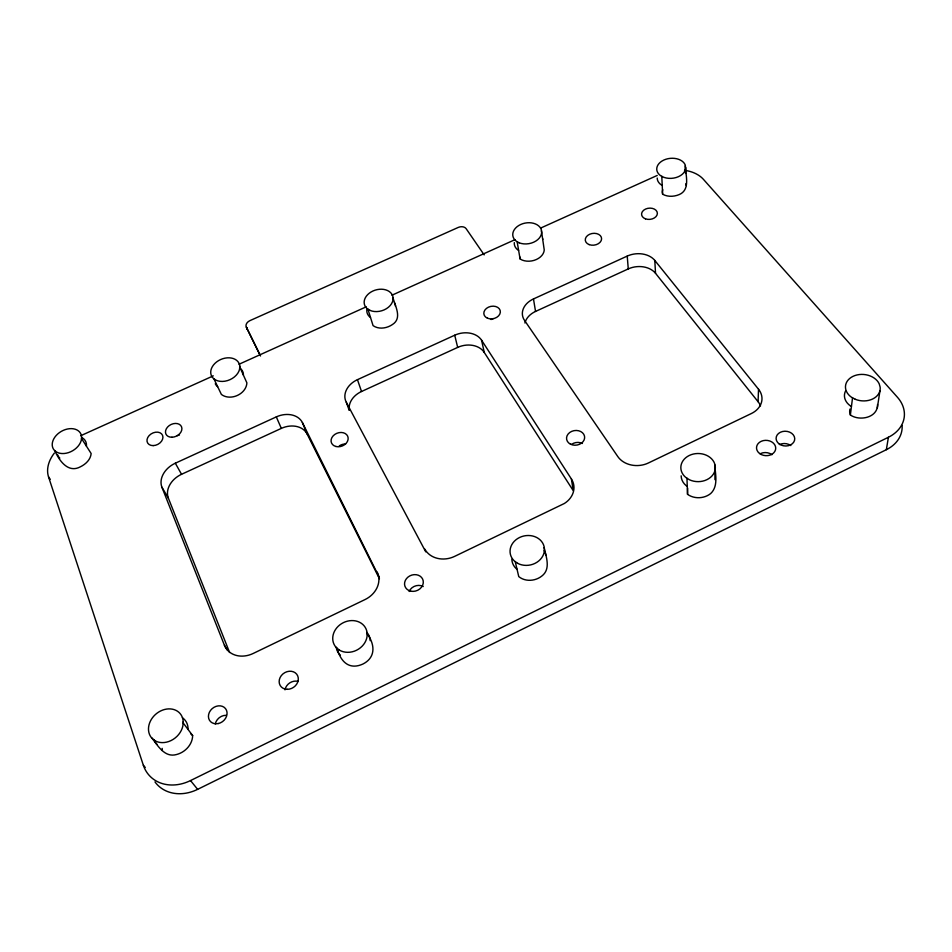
<?xml version="1.0" encoding="UTF-8"?>
<svg xmlns="http://www.w3.org/2000/svg" width="952" height="952" viewBox="0 0 952 952"><rect width="100%" height="100%" fill="white"/><g stroke="black" fill="none" stroke-linecap="round" stroke-linejoin="round"><path stroke-width="1.43" d="M760.505 405.873A22.229 17.493 0.8 0 0 758.078 401.72L758.518 389.225L654.798 260.431A20.385 14.958 -5.9 0 0 627.237 256.088L533.477 298.94A20.42 15.375 -9.7 0 0 524.469 320.3L617.788 456.555A22.443 18.219 -4 0 0 648.455 462.958L751.366 413.537A22.491 17.588 0.6 0 0 758.518 389.225M849.969 409.074A17.231 13.221 6.4 0 0 849.719 412.502L850.374 414.977C859.573 421.427 877.839 417.761 877.542 404.529M243.343 374.993L243.403 374.136A15.006 11.067 -23.5 0 0 240.939 368.983M183.117 722.901L192.649 735.551C192.471 744.642 185.033 752.425 176.429 754.555C164.672 757.851 157.889 745.737 151.904 738.05M187.925 729.28L188.032 728.066A18.576 15.268 -41 0 0 182.415 717.76M162.018 750.473L162.221 748.379M850.374 414.977L852.54 397.805M687.641 488.09L687.534 494.338C694.317 499.181 704.206 498.741 710.68 493.552C718.772 485.996 715.13 473.358 714.666 463.66A17.267 14.078 0 0 0 689.26 455.484A17.267 14.078 0 0 0 685.964 477.595L689.569 479.82A17.267 14.078 0 0 0 706.931 479.665A17.267 14.078 0 0 0 715.357 467.289M86.358 446.06L86.501 445.167A15.565 11.198 -29.9 0 0 82.217 437.765M877.339 407.956L879.969 390.665M154.974 781.925A39.746 33.046 -42.4 0 0 197.635 789.351L886.336 449.701L888.418 437.254A37.473 28.75 6.4 0 0 897.438 397.258L703.421 179.345A31.083 21.729 -5.1 0 0 684.524 170.313M685.761 167.528A14.542 10.02 -5.4 0 1 678.538 176.644A14.542 10.02 -5.4 0 1 663.961 177.37L660.962 175.918A14.542 10.02 -5.4 0 1 663.972 159.995A14.542 10.02 -5.4 0 1 685.226 164.946C685.38 174.502 690.878 189.686 679.157 194.601C673.945 196.778 667.661 197.04 662.64 194.232L662.294 192.375A14.399 10.067 -5.1 0 1 662.782 189.745M54.371 453.045A33.736 24.49 -30.2 0 0 48.552 476.916L143.347 765.241A40.27 33.32 -41.9 0 0 190.519 780.569L888.418 437.254M229.587 652.477L168.373 498.17A21.265 16.279 -28.3 0 1 181.535 474.298L281.328 428.388A20.801 16.125 -23.1 0 1 307.151 434.076L379.443 578.745M227.552 650.24L224.422 645.254L161.923 487.234A21.503 16.351 -28.1 0 1 175.323 463.207L276.306 416.893A21.039 16.196 -23 0 1 302.391 422.557L379.289 577.352M524.909 323.002A20.194 15.327 -9.6 0 1 535.536 311.435L628.26 268.916A20.159 14.911 -5.7 0 1 655.523 273.307L758.078 401.72M349.241 410.074A20.527 15.934 -18.7 0 1 361.522 391.498L457.674 347.409A20.301 15.637 -13.5 0 1 484.247 352.418L573.223 490.637L571.402 478.987L481.581 340.197A20.527 15.696 -13.5 0 0 454.723 335.211L357.452 379.669A20.754 16.005 -18.6 0 0 346.326 402.327L349.146 410.122M80.646 435.742L213.284 375.862M239.011 364.247L366.234 306.818M391.95 295.203L515.115 239.606M540.831 227.992L657.237 175.442M662.223 185.343L661.39 184.938A14.435 10.008 -5.4 0 1 657.213 178.036M851.445 406.456L850.398 405.885A17.279 13.173 5.7 0 1 845.543 391.022M518.614 250.352L517.828 249.924A14.47 10.448 -10.3 0 1 514.294 242.593M517.138 241.677L520.078 258.92L522.112 260.051A14.375 10.424 -10.2 0 0 536.416 259.491A14.375 10.424 -10.2 0 0 544.246 250.007L541.45 230.681M687.249 486.341L686.261 485.722A17.124 14.018 0.2 0 1 681.168 475.833M370.495 317.421L369.757 316.945A14.649 10.805 -16.6 0 1 366.901 309.174M517.007 569.177L516.079 568.499A17.148 14.78 -11.3 0 1 511.855 559.229M217.639 386.631L216.949 386.119A15.006 11.067 -23.5 0 1 215.283 383.715M340.388 655.107L339.519 654.381A17.612 15.208 -28.5 0 1 336.235 647.205M59.809 458.079L59.179 457.531A15.565 11.198 -29.9 0 1 57.751 454.973M190.567 733.576L192.649 735.551M157.009 744.321L156.211 743.548A18.576 15.268 -41 0 1 154.343 739.978M143.347 765.241L145.251 767.467M190.519 780.569L197.635 789.351M48.552 476.916L50.242 479.32M484.163 254.874L466.123 228.659A5.998 4.272 -12.8 0 0 458.257 227.421L249.959 320.622A6.164 4.451 -21.5 0 0 246.318 327.119L260.241 355.584M54.74 450.558C59.143 460.578 68.139 473.608 80.539 466.73C85.716 464.195 90.618 459.554 91.154 453.533L81.503 438.467M161.923 487.234L168.373 498.17M175.323 463.207L181.535 474.298M346.326 402.327L425.758 551.851M246.318 327.119L260.539 355.858M337.008 648.169C340.578 661.711 349.122 670.267 362.843 664.068C375.909 657.558 375.124 644.468 367.055 633.568M213.831 378.694L221.388 394.437C230.36 401.304 246.27 394.235 246.889 382.871L239.737 366.984M276.306 416.893L281.328 428.388M302.391 422.557L307.151 434.076M357.452 379.669L361.522 391.498M367.888 309.091L373.065 325.62C378.813 329.69 386.917 328.357 392.45 324.525C402.458 318.206 395.187 306.199 392.986 297.762M454.723 335.211L457.674 347.409M515.234 561.609L518.757 576.603C525.302 582.005 535.405 581.22 541.843 576.031C551.089 568.987 546.043 556.73 544.175 547.555M481.581 340.197L484.247 352.418M685.88 183.688L686.261 185.533M714.726 471.883L714.916 472.894M533.477 298.94L535.536 311.435M542.676 238.666L542.759 239.428M519.899 256.945L520.078 258.92M545.698 555.218L545.603 554.147A17.148 14.78 -11.3 0 0 544.116 550.565M627.237 256.088L628.26 268.916M654.798 260.431L655.523 273.307M661.795 176.322L662.64 194.232M686.963 478.213L687.534 494.338M685.38 165.672L685.595 173.442M395.401 306.139L395.389 305.342A14.649 10.805 -16.6 0 0 394.366 302.712M714.857 464.671L714.964 479.63M370.161 640.625L370.161 639.482A17.612 15.208 -28.5 0 0 366.77 632.378M902.115 425.425A37.009 28.572 6.7 0 1 886.336 449.701M224.422 645.254A23.645 19.564 -33.1 0 0 253.244 653.441L365.021 599.57A23.027 19.421 -25 0 0 377.159 571.985M424.842 549.114A22.681 19.159 -17.5 0 0 454.639 556.373L564.381 503.477A22.479 18.695 -9.3 0 0 571.402 478.987M247.33 329.475A6.152 4.439 -21.5 0 1 246.996 327.75M215.283 723.948A9.806 8.235 -39.5 0 1 226.088 715.309M760.493 453.616A9.496 7.628 3.5 0 1 771.965 454.687M339.257 445.929A8.675 6.854 -20.9 0 1 345.576 444.001M409.146 591.478A9.437 8.128 -21.4 0 1 423.235 586.527M779.652 444.56A9.211 7.33 4.1 0 1 790.791 445.572M491.053 319.527A8.259 6.247 -11.9 0 1 493.077 318.837M571.557 444.394A8.984 7.319 -7.6 0 1 582.41 443.477M284.993 689.831A9.901 8.497 -34.7 0 1 298.214 681.43M177.358 435.707A8.52 6.378 -26.9 0 1 179.44 434.993M239.809 366.139L239.583 369.186A15.125 11.091 -23.4 0 1 229.991 379.669A15.125 11.091 -23.4 0 1 215.64 380.003L213.129 378.182A15.125 11.091 -23.4 0 1 220.578 359.57A15.125 11.091 -23.4 0 1 239.809 366.139M183.224 721.676L182.844 726.055A18.742 15.339 -40.7 0 1 171.027 740.573A18.742 15.339 -40.7 0 1 153.986 740.085L151.094 737.276A18.742 15.339 -40.7 0 1 160.698 710.93A18.742 15.339 -40.7 0 1 183.224 721.676M81.634 437.575L81.134 440.8A15.684 11.222 -29.8 0 1 70.65 451.783A15.684 11.222 -29.8 0 1 56.406 451.974L54.097 450.022A15.684 11.222 -29.8 0 1 63.201 430.411A15.684 11.222 -29.8 0 1 81.634 437.575M855.301 399.293L851.481 397.234A17.422 13.221 5.5 0 1 852.968 376.361A17.422 13.221 5.5 0 1 879.184 383.787L880.16 387.202A17.422 13.221 5.5 0 1 872.722 398.959A17.422 13.221 5.5 0 1 855.301 399.293M519.185 242.808L516.341 241.237A14.577 10.46 -10.3 0 1 520.744 224.47A14.577 10.46 -10.3 0 1 541.379 229.932L541.664 232.645A14.577 10.46 -10.3 0 1 533.703 242.201A14.577 10.46 -10.3 0 1 519.185 242.808M369.816 310.316L367.139 308.627A14.768 10.829 -16.5 0 1 373.017 290.967A14.768 10.829 -16.5 0 1 392.974 296.953L393.009 299.832A14.768 10.829 -16.5 0 1 384.251 309.84A14.768 10.829 -16.5 0 1 369.816 310.316M517.686 563.346L514.294 560.942A17.303 14.851 -11.4 0 1 519.542 537.499A17.303 14.851 -11.4 0 1 544.08 546.484L544.425 550.351A17.303 14.851 -11.4 0 1 534.953 563.394A17.303 14.851 -11.4 0 1 517.686 563.346M339.281 650.038L336.127 647.443A17.767 15.291 -28.3 0 1 343.482 622.596A17.767 15.291 -28.3 0 1 367.055 632.426L367.055 636.543A17.767 15.291 -28.3 0 1 356.453 650.299A17.767 15.291 -28.3 0 1 339.281 650.038M645.48 218.841A7.925 5.629 -5.8 0 0 657.368 213.391A7.925 5.629 -5.8 0 0 645.539 209.071A7.925 5.629 -5.8 0 0 645.48 218.841M589.169 244.605A8.187 5.902 -7.8 0 0 601.593 238.904A8.187 5.902 -7.8 0 0 589.562 234.299A8.187 5.902 -7.8 0 0 589.169 244.605M487.448 318.194A8.354 6.271 -11.9 0 0 500.335 312.244A8.354 6.271 -11.9 0 0 488.471 307.163A8.354 6.271 -11.9 0 0 487.448 318.194M570.45 444.156A9.092 7.354 -7.8 0 0 584.623 438.015A9.092 7.354 -7.8 0 0 571.712 431.363A9.092 7.354 -7.8 0 0 570.45 444.156M410.562 591.097A9.556 8.187 -21.2 0 0 423.2 580.851A9.556 8.187 -21.2 0 0 408.027 577.067A9.556 8.187 -21.2 0 0 410.562 591.097M335.925 446.488A8.77 6.89 -20.8 0 0 348.146 437.932A8.77 6.89 -20.8 0 0 334.771 434.445A8.77 6.89 -20.8 0 0 335.925 446.488M171.931 437.242A8.627 6.402 -26.7 0 0 181.523 426.746A8.627 6.402 -26.7 0 0 167.611 427.02A8.627 6.402 -26.7 0 0 171.931 437.242M153.177 445.607A8.389 6.212 -27.5 0 0 162.578 435.373A8.389 6.212 -27.5 0 0 149.095 435.623A8.389 6.212 -27.5 0 0 153.177 445.607M218.365 723.532A9.925 8.306 -39 0 0 225.493 708.586A9.925 8.306 -39 0 0 209.38 712.298A9.925 8.306 -39 0 0 218.365 723.532M287.183 689.319A10.032 8.568 -34.3 0 0 297.702 675.872A10.032 8.568 -34.3 0 0 281.304 675.622A10.032 8.568 -34.3 0 0 287.183 689.319M759.636 453.545A9.615 7.675 3.1 0 0 775.499 449.844A9.615 7.675 3.1 0 0 763.218 440.633A9.615 7.675 3.1 0 0 759.636 453.545M779.188 443.953A9.33 7.378 3.8 0 0 794.539 440.371A9.33 7.378 3.8 0 0 782.544 431.518A9.33 7.378 3.8 0 0 779.188 443.953"/></g></svg>
